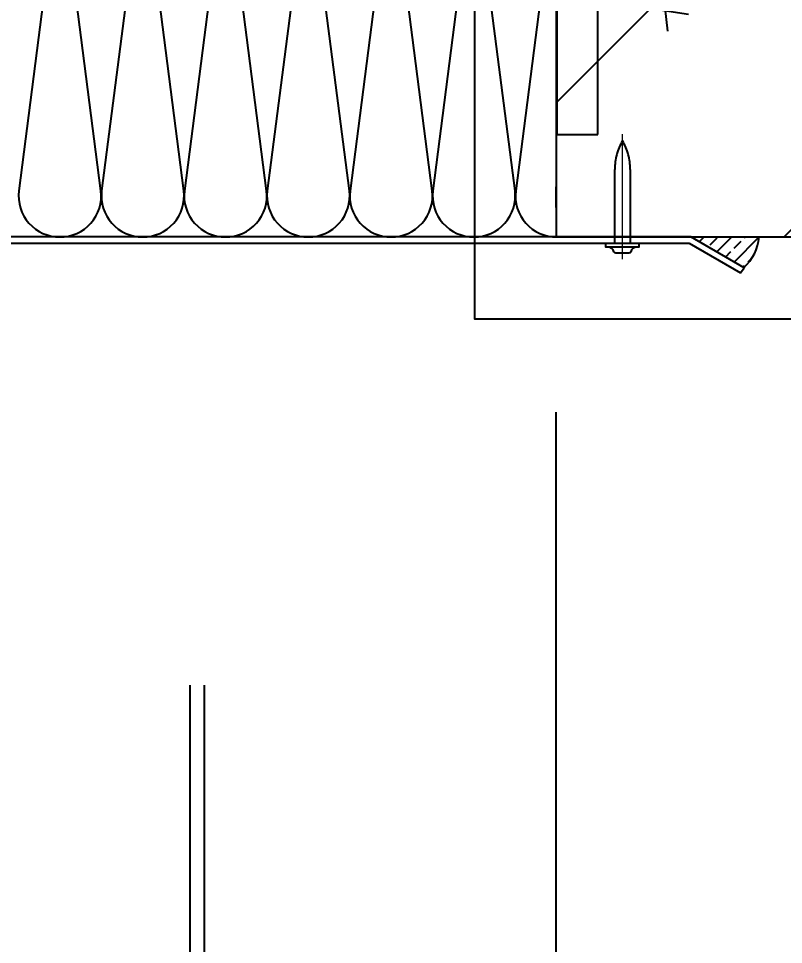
# Model space of a CAD drawing. Extents: x 6843040 to 15500510, y -6507076 to -4940511.
# Drawn here: x 7664090.7 to 7664277.5, y -6156717.3 to -6156491.3 of the extents above; entities that cross this region are included whole.
import ezdxf
from ezdxf.enums import TextEntityAlignment as Align

# ---------------------------------------------------------------- set-up
doc = ezdxf.new("R2010")
doc.units = 0
doc.header["$LTSCALE"] = 1000
doc.header["$MEASUREMENT"] = 0
for name, pattern in [('ACAD_ISO04W100', [30.5, 24, -3, 0.5, -3]), ('CENTER', [50.800000000000004, 31.75, -6.35, 6.35, -6.35]), ('DOTE', [2.4200000000000004, 2, -0.2, 0.02, -0.2]), ('HIDDEN', [0.375, 0.25, -0.125])]:
    doc.linetypes.add(name, pattern=pattern)
for name, color, linetype in [('DOTE', 8, 'DOTE'), ('E_LINE_1', 1, 'Continuous'), ('GC', 3, 'Continuous'), ('LT-dim 1', 3, 'Continuous'), ('LT-dim 5', 3, 'Continuous'), ('LT-dim 50', 253, 'Continuous'), ('LT-Fill-玻璃1', 14, 'Continuous'), ('LT-中线', 6, 'Continuous'), ('LT-文字标注', 7, 'Continuous'), ('LT-铝板', 31, 'Continuous'), ('PUB_HATCH', 8, 'Continuous'), ('实体', 7, 'Continuous'), ('批荡层', 213, 'Continuous'), ('紧固件', 40, 'Continuous')]:
    doc.layers.add(name, color=color, linetype=linetype)
doc.styles.add('LT-文字标注', font='romans.shx', dxfattribs={"width": 0.8, "bigfont": 'gbhzfs.shx'})

# ---------------------------------------------------------------- blocks, each defined once
blk = doc.blocks.new('LT-BLK-20220127160324', base_point=(-28533.22878983965, -2765.200322864111))
at = {"color": 1, "linetype": 'ACAD_ISO04W100', "ltscale": 0.4}
for p, q in [((-28777.79650946474, -2715.166449711192), (-28533.22878983943, -2715.166449711192)), ((-28521.34176281607, -2765.200322864112), (-28586.01604931476, -2765.200322864112)), ((-28777.79650946474, -2815.200322864112), (-28533.22878983943, -2815.200322864112))]:
    blk.add_line(p, q, dxfattribs=at)
at = {"layer": 'GC', "color": 3}
blk.add_lwpolyline([(-28543.22878983943, -2865.200322864112), (-28543.22878983943, -2665.200322864112), (-28533.22878983943, -2665.200322864112), (-28533.22878983943, -2865.200322864112)], close=True, dxfattribs=at)
for points in [[(-28543.22878983943, -2709.166449711192), (-28768.22878983943, -2709.166449711192)], [(-28768.22878983943, -2709.166449711192), (-28768.22878983943, -2733.166449711192), (-28708.22878983943, -2733.166449711192), (-28708.22878983943, -2721.166449711192)], [(-28543.22878983943, -2809.200322864112), (-28768.22878983943, -2809.200322864112)], [(-28768.22878983943, -2809.200322864112), (-28768.22878983943, -2833.200322864112), (-28708.22878983943, -2833.200322864112), (-28708.22878983943, -2821.200322864112)]]:
    blk.add_lwpolyline(points, dxfattribs=at)
at = {"layer": 'GC', "ltscale": 3}
for points in [[(-28768.22878983943, -2721.166449711192), (-28543.22878983943, -2721.166449711192)], [(-28768.22878983943, -2821.200322864112), (-28543.22878983943, -2821.200322864112)]]:
    blk.add_lwpolyline(points, dxfattribs=at)
at = {"layer": 'LT-文字标注', "style": 'LT-文字标注', "width": 0.8}
blk.add_text('MJ-01', height=6, rotation=270, dxfattribs=at).set_placement((-28541.59687122377, -2776.851695046294), align=Align.BOTTOM_RIGHT)
blk = doc.blocks.new('LT-BLK-20240910174306', base_point=(-5314322.416525414, -274178.3343760101))
at = {"layer": 'LT-dim 50', "xscale": -1}
blk.add_blockref('LT-BLK-20220127160324', (-5314332.416525414, -274178.3343760101), dxfattribs=at)
blk = doc.blocks.new('LT-BLK-20230218091845', base_point=(395239.0870920994, 252820.6931667216))
at = {"layer": 'LT-Fill-玻璃1'}
h = blk.add_hatch(dxfattribs=at)
h.set_pattern_fill('ANSI33', color=8, scale=0.75, style=0)
h.set_pattern_definition([(45, (0, 0), (-3.367596045400933, 3.367596045400933), []), (45, (3.3675975, 0), (-3.367596045400933, 3.367596045400933), [2.38125, -1.190625])])
edge = h.paths.add_edge_path()
edge.add_line((395239.0870920995, 252820.6931667213), (395252.0774720158, 252813.1931673797))
edge.add_arc((395244.3931078882, 252821.7790310139), 11.52243491589128, 311.8286027163969, 333.210536880252)
edge.add_arc((395244.3931078868, 252821.7790310151), 11.5224349176311, 333.2105368778266, 354.5924710384851)
edge.add_line((395255.8642632413, 252820.6931667213), (395239.0870920995, 252820.6931667213))
at = {"layer": 'LT-dim 5'}
blk.add_arc((395244.3931078864, 252821.7790310152), 11.52243491803174, 311.8286027185239, 354.5924710385319, dxfattribs=at)
blk = doc.blocks.new('LT-BLK-20240528163730', base_point=(-326528.041295993, 67956.2288645505))
at = {"layer": 'LT-中线'}
for p, q in [((-326529.3292597717, 67957.08914607074), (-326536.8292591135, 67944.09876615429)), ((-326528.041295993, 67956.2288645505), (-326529.3292597717, 67957.08914607074)), ((-326535.3292591935, 67943.66857168314), (-326528.041295993, 67956.2288645505)), ((-326536.8292591936, 67944.0987660157), (-326536.8292591936, 67911.33901212143)), ((-326535.3292591936, 67911.33901212143), (-326535.3292591936, 67943.66857168308))]:
    blk.add_line(p, q, dxfattribs=at)
at = {"layer": 'LT-Fill-玻璃1', "rotation": 90.00000000172149}
blk.add_blockref('LT-BLK-20230218091845', (-326536.8292591136, 67944.00837725072), dxfattribs=at)
blk = doc.blocks.new('sd425')
at = {"layer": '实体', "color": 1, "linetype": 'CENTER', "lineweight": 18}
blk.add_line((-0.04871903290131741, 3.919735350630617), (-0.04871903290131741, -26.61543915394304), dxfattribs=at)
at = {"layer": '紧固件', "color": 40}
blk.add_lwpolyline([(-3.499196862180725, 0.9847774869713248, 0.3424338655934447), (-2.045032946706215, 2.106657444610164, -0.3502208192078309), (-1.560311641547742, 2.475888729230292), (1.566701022911275, 2.475888729230292, -0.3419987131197174), (2.050224319064, 2.100115896151237, 0.3485554434816476), (3.500794207520812, 0.9847774869713248)], format="xyb", dxfattribs=at)
blk.add_lwpolyline([(3.999196224301613, 0), (-3.999196224302068, 0), (-3.999196224302068, 0.9847774869713248), (3.999196224301613, 0.9847774869713248)], close=True, dxfattribs=at)
at = {"layer": '紧固件', "color": 40, "linetype": 'HIDDEN', "ltscale": 2}
blk.add_lwpolyline([(1.86725199659395, 0), (1.86725199659395, -17.99662005964638, -0.1316415762669058), (-0.04392699687832646, -24.99357617320015, -0.1315314132238364), (-1.932731718799914, -17.99662005964615), (-1.932743155576645, 0)], format="xyb", dxfattribs=at)
blk = doc.blocks.new('LT-BLK-20240528163734', base_point=(-326528.041295993, 67956.2288645505))
at = {"rotation": 270}
blk.add_blockref('sd425', (-326535.3292591936, 67927.35857025624), dxfattribs=at)
at = {"layer": 'LT-dim 50'}
blk.add_blockref('LT-BLK-20240528163730', (-326528.041295993, 67956.2288645505), dxfattribs=at)
blk = doc.blocks.new('*U263')
at = {"layer": 'GC', "color": 8, "linetype": 'HIDDEN', "ltscale": 20}
blk.add_line((208.1921596757206, -529.163414380512), (208.1921596757206, 540.6210733894532), dxfattribs=at)
at = {"layer": 'LT-铝板'}
blk.add_line((211.692159676652, -529.1634143798717), (211.692159676652, 540.6210733900934), dxfattribs=at)

msp = doc.modelspace()

# ---------------------------------------------------------------- hatches: boundary and pattern name
at = {"layer": 'PUB_HATCH'}
h = msp.add_hatch(dxfattribs=at)
h.set_pattern_fill('钢筋混凝土', color=256, scale=25, style=0)
h.set_pattern_definition([(45, (16094.37503909506, 15939.29568743333), (-44.19417382415921, 44.19417382415922), []), (49.99999999999999, (16094.37503909506, 15939.29568743333), (179.3150456501884, -15.68803374564878), [18.75, -206.25]), (355, (16094.37503909506, 15939.29568743333), (-34.68783340325, 188.048033425003), [15, -165]), (100.4514, (16109.31795909535, 15937.98835243378), (144.6273454285054, 172.3598855152384), [15.9350475, -175.285528]), (46.18420000000002, (16094.37503909506, 15989.29568743333), (266.8102621564111, -41.37975358225452), [28.12499999999994, -309.374999999999]), (96.6356, (16116.60922534484, 15985.84736068361), (233.6656763871758, 243.5294677251104), [23.902572, -262.92825]), (351.1842, (16094.37503909506, 15989.29568743333), (233.6654862834068, 243.5296502313311), [22.5, -247.5]), (21, (16119.37503909506, 15976.79568743333), (149.2267630296154, -100.6547226663347), [18.75, -206.25]), (326.0000000000001, (16119.37503909506, 15976.79568743333), (60.82883298039543, 181.2875112617133), [15, -165]), (71.4514, (16131.81059734523, 15968.40778593346), (210.0556571453725, 80.6326241774881), [15.9350475, -175.285528]), (37.50000000000001, (16094.37503909506, 15939.29568743333), (3.039963829322667, 83.22346345782788), [0, -163, 0, -167.5, 0, -165.625]), (7.499999999999999, (16094.37503909506, 15939.29568743333), (65.76738436053715, 98.60292797059006), [0, -95.5, 0, -159.25, 0, -63.125]), (327.5, (16038.62503909506, 15939.29568743333), (133.4556090431022, -5.638717933594939), [0, -62.5, 0, -195, 0, -258.75]), (317.5, (16013.62503909506, 15939.29568743333), (145.7965423355966, 25.02624558307943), [0, -81.25, 0, -129.5, 0, -183.75])])
h.paths.add_polyline_path([(7664222.06969732, -6154844.593628433), (7664222.06969732, -6156544.593628433), (7664722.06969732, -6156544.593628433), (7664722.06969732, -6155174.593628433), (7665106.054242319, -6155174.593628441), (7665106.054242319, -6155044.593628441), (7664422.06969732, -6155044.593628433), (7664422.06969732, -6154844.593628433)])

# ---------------------------------------------------------------- linework, layer by layer
at = {"layer": 'DOTE', "ltscale": 0.25}
msp.add_line((7664222.06969732, -6181287.378104178), (7664222.06969732, -6150444.593628439), dxfattribs=at)
at = {"layer": 'E_LINE_1'}
msp.add_lwpolyline([(7664222.06969732, -6154844.593628433), (7664222.06969732, -6156544.593628433), (7664722.06969732, -6156544.593628433), (7664722.06969732, -6155174.593628433), (7665106.054242319, -6155174.593628441), (7665106.054242319, -6155044.593628441), (7664422.06969732, -6155044.593628433), (7664422.06969732, -6154844.593628433), (7664222.06969732, -6154844.593628433)], dxfattribs=at)
at = {"layer": 'LT-dim 1'}
for points in [[(7664100.765540597, -6156455.853628433), (7664090.815516974, -6156533.333668433, 0.451718), (7664100.846106279, -6156544.593628433, 0.451718), (7664110.876695585, -6156533.333668433), (7664100.926684904, -6156455.853628433, -0.451718)], [(7664120.987850576, -6156455.853628433), (7664111.037826951, -6156533.333668433, 0.451718), (7664121.068416259, -6156544.593628433, 0.451718), (7664131.099005564, -6156533.333668433), (7664121.148994884, -6156455.853628433, -0.451718)], [(7664141.210160553, -6156455.853628433), (7664131.260136931, -6156533.333668433, 0.451718), (7664141.290726236, -6156544.593628433, 0.451718), (7664151.321315543, -6156533.333668433), (7664141.371304861, -6156455.853628433, -0.451718)], [(7664161.432470533, -6156455.853628433), (7664151.482446908, -6156533.333668433, 0.451718), (7664161.513036215, -6156544.593628433, 0.451718), (7664171.543625521, -6156533.333668433), (7664161.59361484, -6156455.853628433, -0.451718)], [(7664181.65478051, -6156455.853628433), (7664171.704756887, -6156533.333668433, 0.451718), (7664181.735346193, -6156544.593628433, 0.451718), (7664191.765935498, -6156533.333668433), (7664181.815924819, -6156455.853628433, -0.451718)], [(7664201.877090489, -6156455.853628433), (7664191.927066865, -6156533.333668433, 0.451718), (7664201.95765617, -6156544.593628433, 0.451718), (7664211.988245479, -6156533.333668433), (7664202.038234795, -6156455.853628433, -0.451718)], [(7664222.099400467, -6156455.853628433), (7664212.149376844, -6156533.333668433, 0.451718), (7664222.179966151, -6156544.593628433)]]:
    msp.add_lwpolyline(points, format="xyb", dxfattribs=at)
at = {"layer": 'LT-中线'}
msp.add_lwpolyline([(7664225.160037435, -6156544.593628433), (7664040.179176345, -6156544.593628433), (7664040.179176345, -6156564.593628433), (7664041.679176345, -6156564.593628433), (7664041.679176345, -6156546.093628433), (7664224.729843103, -6156546.093628433)], dxfattribs=at)
at = {"layer": '批荡层'}
msp.add_lwpolyline([(7665106.054242319, -6155024.593628441), (7664442.06969732, -6155024.593628433), (7664442.06969732, -6154824.593628433), (7664202.06969732, -6154824.593628433), (7664202.06969732, -6156564.593628433), (7664742.06969732, -6156564.593628433), (7664742.06969732, -6155194.593628433), (7665106.054242319, -6155194.593628441)], dxfattribs=at)

# ---------------------------------------------------------------- block references
msp.add_blockref('*U263', (7663924.487753231, -6157194.593310675))
at = {"layer": 'LT-dim 1', "ltscale": 1000}
msp.add_blockref('LT-BLK-20240910174306', (7664232.179966151, -6156419.593628433), dxfattribs=at)
at = {"layer": 'LT-dim 50', "rotation": 270}
msp.add_blockref('LT-BLK-20240528163734', (7664267.069818578, -6156553.381591634), dxfattribs=at)

doc.saveas('drawing.dxf')
